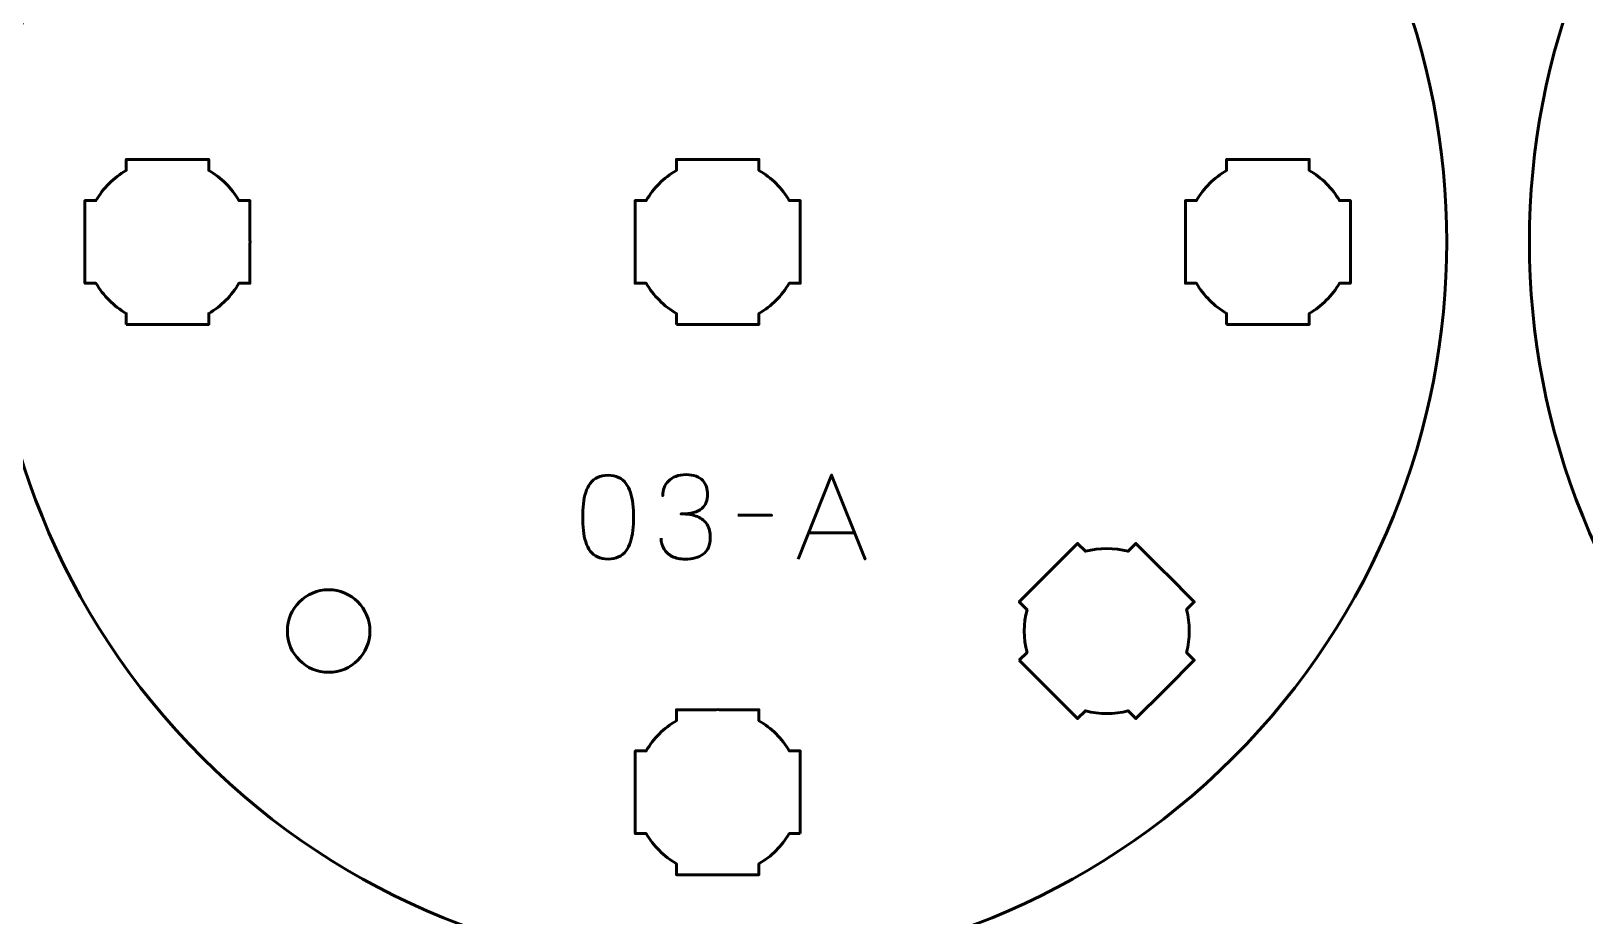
# Model space of a CAD drawing. Header units: centimetres. Extents: x -21 to 0, y -29.7 to 0.
# Drawn here: x -11.3 to -5.65, y -22.5 to -19.28 of the extents above; entities that cross this region are included whole.
import ezdxf

# ---------------------------------------------------------------- set-up
doc = ezdxf.new("R2010")
doc.units = ezdxf.units.CM
doc.header["$MEASUREMENT"] = 0
doc.layers.add('Layer 1', color=7, linetype='Continuous')

msp = doc.modelspace()

# ---------------------------------------------------------------- linework, layer by layer
at = {"layer": 'Layer 1', "color": 1, "lineweight": 53}
msp.add_open_spline([(-21.00003, -29.19995), (-21.00003, -29.19995), (-21.00003, -2.29992), (-21.00003, -2.29992), (-21.00003, -2.29992), (-21.00003, -2.21709), (-20.93286, -2.14992), (-20.85003, -2.14992), (-20.85003, -2.14992), (-20.7672, -2.14992), (-20.70003, -2.08275), (-20.70003, -1.99992), (-20.70003, -1.99992), (-20.70003, -1.91709), (-20.7672, -1.84992), (-20.85003, -1.84992), (-20.85003, -1.84992), (-20.93286, -1.84992), (-21.00003, -1.78275), (-21.00003, -1.69992), (-21.00003, -1.69992), (-21.00003, -1.61709), (-20.93286, -1.54992), (-20.85003, -1.54992), (-20.85003, -1.54992), (-20.7672, -1.54992), (-20.70003, -1.48275), (-20.70003, -1.39992), (-20.70003, -1.39992), (-20.70003, -1.31709), (-20.7672, -1.24992), (-20.85003, -1.24992), (-20.85003, -1.24992), (-20.93286, -1.24992), (-21.00003, -1.18275), (-21.00003, -1.09992), (-21.00003, -1.09992), (-21.00003, -1.09992), (-21.00003, -0.49992), (-21.00003, -0.49992), (-21.00003, -0.49992), (-21.00003, -0.22295), (-20.77694, 0.00004), (-20.49994, 0.00004), (-20.49994, 0.00004), (-20.49994, 0.00004), (-0.50008, 0.00004), (-0.50008, 0.00004), (-0.50008, 0.00004), (-0.22294, 0.00004), (0.00002, -0.22295), (0.00002, -0.49992), (0.00002, -0.49992), (0.00002, -0.49992), (0.00002, -29.19995), (0.00002, -29.19995), (0.00002, -29.19995), (0.00002, -29.47695), (-0.22294, -29.70004), (-0.50008, -29.70004), (-0.50008, -29.70004), (-0.50008, -29.70004), (-20.49994, -29.70004), (-20.49994, -29.70004), (-20.49994, -29.70004), (-20.77694, -29.70004), (-21.00003, -29.47695), (-21.00003, -29.19995)], degree=3, knots=[0, 0, 0, 0, 0.0588235, 0.0588235, 0.0588235, 0.0588235, 0.1176471, 0.1176471, 0.1176471, 0.1176471, 0.1764706, 0.1764706, 0.1764706, 0.1764706, 0.2352941, 0.2352941, 0.2352941, 0.2352941, 0.2941176, 0.2941176, 0.2941176, 0.2941176, 0.3529412, 0.3529412, 0.3529412, 0.3529412, 0.4117647, 0.4117647, 0.4117647, 0.4117647, 0.4705882, 0.4705882, 0.4705882, 0.4705882, 0.5294118, 0.5294118, 0.5294118, 0.5294118, 0.5882353, 0.5882353, 0.5882353, 0.5882353, 0.6470588, 0.6470588, 0.6470588, 0.6470588, 0.7058824, 0.7058824, 0.7058824, 0.7058824, 0.7647059, 0.7647059, 0.7647059, 0.7647059, 0.8235294, 0.8235294, 0.8235294, 0.8235294, 0.8823529, 0.8823529, 0.8823529, 0.8823529, 0.9411765, 0.9411765, 0.9411765, 0.9411765, 1, 1, 1, 1], dxfattribs=at)
at = {"layer": 'Layer 1', "color": 3, "lineweight": 53}
for points in [[(-10.67382, -18.1761), (-9.63912, -17.1414), (-7.96088, -17.1414), (-6.92615, -18.17613), (-6.92615, -18.17613), (-5.89145, -19.21083), (-5.89145, -20.88907), (-6.92615, -21.92377), (-6.92615, -21.92377), (-7.96088, -22.95849), (-9.63912, -22.95849), (-10.67382, -21.92379), (-10.67382, -21.92379), (-11.70855, -20.88907), (-11.70855, -19.21083), (-10.67382, -18.1761)], [(-1.32618, -18.17616), (-0.29148, -19.21086), (-0.29148, -20.8891), (-1.32621, -21.92383), (-1.32621, -21.92383), (-2.36091, -22.95853), (-4.03915, -22.95853), (-5.07385, -21.92383), (-5.07385, -21.92383), (-6.10857, -20.8891), (-6.10857, -19.21086), (-5.07387, -18.17616), (-5.07387, -18.17616), (-4.03915, -17.14143), (-2.36091, -17.14143), (-1.32618, -18.17616)]]:
    msp.add_open_spline(points, degree=3, knots=[0, 0, 0, 0, 0.25, 0.25, 0.25, 0.25, 0.5, 0.5, 0.5, 0.5, 0.75, 0.75, 0.75, 0.75, 1, 1, 1, 1], dxfattribs=at)
at = {"layer": 'Layer 1', "lineweight": 53}
for points, knots in [([(-10.95004, -20.34991), (-10.95004, -20.34991), (-10.95004, -20.30971), (-10.95004, -20.30971), (-10.95004, -20.30971), (-10.99556, -20.28338), (-11.03349, -20.24542), (-11.05982, -20.19991), (-11.05982, -20.19991), (-11.05982, -20.19991), (-11.10004, -20.19991), (-11.10004, -20.19991), (-11.10004, -20.19991), (-11.10004, -20.19991), (-11.10004, -19.89991), (-11.10004, -19.89991), (-11.10004, -19.89991), (-11.10004, -19.89991), (-11.05985, -19.89991), (-11.05985, -19.89991), (-11.05985, -19.89991), (-11.03352, -19.85438), (-10.99557, -19.81639), (-10.95004, -19.79003), (-10.95004, -19.79003), (-10.95004, -19.79003), (-10.95004, -19.74991), (-10.95004, -19.74991), (-10.95004, -19.74991), (-10.95004, -19.74991), (-10.80462, -19.74991), (-10.80462, -19.74991), (-10.80462, -19.74991), (-10.80462, -19.74991), (-10.79997, -19.74985), (-10.79997, -19.74985), (-10.79997, -19.74985), (-10.79997, -19.74985), (-10.79533, -19.74991), (-10.79533, -19.74991), (-10.79533, -19.74991), (-10.79533, -19.74991), (-10.65004, -19.74991), (-10.65004, -19.74991), (-10.65004, -19.74991), (-10.65004, -19.74991), (-10.65004, -19.78998), (-10.65004, -19.78998), (-10.65004, -19.78998), (-10.60447, -19.81633), (-10.56646, -19.85433), (-10.5401, -19.89991), (-10.5401, -19.89991), (-10.5401, -19.89991), (-10.50004, -19.89991), (-10.50004, -19.89991), (-10.50004, -19.89991), (-10.50004, -19.89991), (-10.50004, -20.04319), (-10.50004, -20.04319), (-10.50004, -20.04319), (-10.50004, -20.04319), (-10.49996, -20.04986), (-10.49996, -20.04986), (-10.49996, -20.04986), (-10.49996, -20.04986), (-10.50004, -20.05654), (-10.50004, -20.05654), (-10.50004, -20.05654), (-10.50004, -20.05654), (-10.50004, -20.19991), (-10.50004, -20.19991), (-10.50004, -20.19991), (-10.50004, -20.19991), (-10.54014, -20.19991), (-10.54014, -20.19991), (-10.54014, -20.19991), (-10.5665, -20.24545), (-10.60449, -20.28343), (-10.65004, -20.30976), (-10.65004, -20.30976), (-10.65004, -20.30976), (-10.65004, -20.34991), (-10.65004, -20.34991), (-10.65004, -20.34991), (-10.65004, -20.34991), (-10.95004, -20.34991), (-10.95004, -20.34991)], [0, 0, 0, 0, 0.0454545, 0.0454545, 0.0454545, 0.0454545, 0.0909091, 0.0909091, 0.0909091, 0.0909091, 0.1363636, 0.1363636, 0.1363636, 0.1363636, 0.1818182, 0.1818182, 0.1818182, 0.1818182, 0.2272727, 0.2272727, 0.2272727, 0.2272727, 0.2727273, 0.2727273, 0.2727273, 0.2727273, 0.3181818, 0.3181818, 0.3181818, 0.3181818, 0.3636364, 0.3636364, 0.3636364, 0.3636364, 0.4090909, 0.4090909, 0.4090909, 0.4090909, 0.4545455, 0.4545455, 0.4545455, 0.4545455, 0.5, 0.5, 0.5, 0.5, 0.5454545, 0.5454545, 0.5454545, 0.5454545, 0.5909091, 0.5909091, 0.5909091, 0.5909091, 0.6363636, 0.6363636, 0.6363636, 0.6363636, 0.6818182, 0.6818182, 0.6818182, 0.6818182, 0.7272727, 0.7272727, 0.7272727, 0.7272727, 0.7727273, 0.7727273, 0.7727273, 0.7727273, 0.8181818, 0.8181818, 0.8181818, 0.8181818, 0.8636364, 0.8636364, 0.8636364, 0.8636364, 0.9090909, 0.9090909, 0.9090909, 0.9090909, 0.9545455, 0.9545455, 0.9545455, 0.9545455, 1, 1, 1, 1]), ([(-8.95004, -20.34991), (-8.95004, -20.34991), (-8.95004, -20.30971), (-8.95004, -20.30971), (-8.95004, -20.30971), (-8.99556, -20.28338), (-9.03349, -20.24542), (-9.05982, -20.19991), (-9.05982, -20.19991), (-9.05982, -20.19991), (-9.10004, -20.19991), (-9.10004, -20.19991), (-9.10004, -20.19991), (-9.10004, -20.19991), (-9.10004, -19.89991), (-9.10004, -19.89991), (-9.10004, -19.89991), (-9.10004, -19.89991), (-9.05985, -19.89991), (-9.05985, -19.89991), (-9.05985, -19.89991), (-9.03352, -19.85438), (-8.99557, -19.81639), (-8.95004, -19.79003), (-8.95004, -19.79003), (-8.95004, -19.79003), (-8.95004, -19.74991), (-8.95004, -19.74991), (-8.95004, -19.74991), (-8.95004, -19.74991), (-8.80462, -19.74991), (-8.80462, -19.74991), (-8.80462, -19.74991), (-8.80462, -19.74991), (-8.79997, -19.74985), (-8.79997, -19.74985), (-8.79997, -19.74985), (-8.79997, -19.74985), (-8.79533, -19.74991), (-8.79533, -19.74991), (-8.79533, -19.74991), (-8.79533, -19.74991), (-8.65004, -19.74991), (-8.65004, -19.74991), (-8.65004, -19.74991), (-8.65004, -19.74991), (-8.65004, -19.78998), (-8.65004, -19.78998), (-8.65004, -19.78998), (-8.60447, -19.81633), (-8.56646, -19.85433), (-8.5401, -19.89991), (-8.5401, -19.89991), (-8.5401, -19.89991), (-8.50004, -19.89991), (-8.50004, -19.89991), (-8.50004, -19.89991), (-8.50004, -19.89991), (-8.50004, -20.04319), (-8.50004, -20.04319), (-8.50004, -20.04319), (-8.50004, -20.04319), (-8.49996, -20.04986), (-8.49996, -20.04986), (-8.49996, -20.04986), (-8.49996, -20.04986), (-8.50004, -20.05654), (-8.50004, -20.05654), (-8.50004, -20.05654), (-8.50004, -20.05654), (-8.50004, -20.19991), (-8.50004, -20.19991), (-8.50004, -20.19991), (-8.50004, -20.19991), (-8.54014, -20.19991), (-8.54014, -20.19991), (-8.54014, -20.19991), (-8.5665, -20.24545), (-8.60449, -20.28343), (-8.65004, -20.30976), (-8.65004, -20.30976), (-8.65004, -20.30976), (-8.65004, -20.34991), (-8.65004, -20.34991), (-8.65004, -20.34991), (-8.65004, -20.34991), (-8.95004, -20.34991), (-8.95004, -20.34991)], [0, 0, 0, 0, 0.0454545, 0.0454545, 0.0454545, 0.0454545, 0.0909091, 0.0909091, 0.0909091, 0.0909091, 0.1363636, 0.1363636, 0.1363636, 0.1363636, 0.1818182, 0.1818182, 0.1818182, 0.1818182, 0.2272727, 0.2272727, 0.2272727, 0.2272727, 0.2727273, 0.2727273, 0.2727273, 0.2727273, 0.3181818, 0.3181818, 0.3181818, 0.3181818, 0.3636364, 0.3636364, 0.3636364, 0.3636364, 0.4090909, 0.4090909, 0.4090909, 0.4090909, 0.4545455, 0.4545455, 0.4545455, 0.4545455, 0.5, 0.5, 0.5, 0.5, 0.5454545, 0.5454545, 0.5454545, 0.5454545, 0.5909091, 0.5909091, 0.5909091, 0.5909091, 0.6363636, 0.6363636, 0.6363636, 0.6363636, 0.6818182, 0.6818182, 0.6818182, 0.6818182, 0.7272727, 0.7272727, 0.7272727, 0.7272727, 0.7727273, 0.7727273, 0.7727273, 0.7727273, 0.8181818, 0.8181818, 0.8181818, 0.8181818, 0.8636364, 0.8636364, 0.8636364, 0.8636364, 0.9090909, 0.9090909, 0.9090909, 0.9090909, 0.9545455, 0.9545455, 0.9545455, 0.9545455, 1, 1, 1, 1]), ([(-6.95004, -20.34991), (-6.95004, -20.34991), (-6.95004, -20.30971), (-6.95004, -20.30971), (-6.95004, -20.30971), (-6.99556, -20.28338), (-7.03349, -20.24542), (-7.05982, -20.19991), (-7.05982, -20.19991), (-7.05982, -20.19991), (-7.10004, -20.19991), (-7.10004, -20.19991), (-7.10004, -20.19991), (-7.10004, -20.19991), (-7.10004, -19.89991), (-7.10004, -19.89991), (-7.10004, -19.89991), (-7.10004, -19.89991), (-7.05985, -19.89991), (-7.05985, -19.89991), (-7.05985, -19.89991), (-7.03352, -19.85438), (-6.99557, -19.81639), (-6.95004, -19.79003), (-6.95004, -19.79003), (-6.95004, -19.79003), (-6.95004, -19.74991), (-6.95004, -19.74991), (-6.95004, -19.74991), (-6.95004, -19.74991), (-6.80462, -19.74991), (-6.80462, -19.74991), (-6.80462, -19.74991), (-6.80462, -19.74991), (-6.79997, -19.74985), (-6.79997, -19.74985), (-6.79997, -19.74985), (-6.79997, -19.74985), (-6.79533, -19.74991), (-6.79533, -19.74991), (-6.79533, -19.74991), (-6.79533, -19.74991), (-6.65004, -19.74991), (-6.65004, -19.74991), (-6.65004, -19.74991), (-6.65004, -19.74991), (-6.65004, -19.78998), (-6.65004, -19.78998), (-6.65004, -19.78998), (-6.60447, -19.81633), (-6.56646, -19.85433), (-6.5401, -19.89991), (-6.5401, -19.89991), (-6.5401, -19.89991), (-6.50004, -19.89991), (-6.50004, -19.89991), (-6.50004, -19.89991), (-6.50004, -19.89991), (-6.50004, -20.04319), (-6.50004, -20.04319), (-6.50004, -20.04319), (-6.50004, -20.04319), (-6.49996, -20.04986), (-6.49996, -20.04986), (-6.49996, -20.04986), (-6.49996, -20.04986), (-6.50004, -20.05654), (-6.50004, -20.05654), (-6.50004, -20.05654), (-6.50004, -20.05654), (-6.50004, -20.19991), (-6.50004, -20.19991), (-6.50004, -20.19991), (-6.50004, -20.19991), (-6.54014, -20.19991), (-6.54014, -20.19991), (-6.54014, -20.19991), (-6.5665, -20.24545), (-6.60449, -20.28343), (-6.65004, -20.30976), (-6.65004, -20.30976), (-6.65004, -20.30976), (-6.65004, -20.34991), (-6.65004, -20.34991), (-6.65004, -20.34991), (-6.65004, -20.34991), (-6.95004, -20.34991), (-6.95004, -20.34991)], [0, 0, 0, 0, 0.0454545, 0.0454545, 0.0454545, 0.0454545, 0.0909091, 0.0909091, 0.0909091, 0.0909091, 0.1363636, 0.1363636, 0.1363636, 0.1363636, 0.1818182, 0.1818182, 0.1818182, 0.1818182, 0.2272727, 0.2272727, 0.2272727, 0.2272727, 0.2727273, 0.2727273, 0.2727273, 0.2727273, 0.3181818, 0.3181818, 0.3181818, 0.3181818, 0.3636364, 0.3636364, 0.3636364, 0.3636364, 0.4090909, 0.4090909, 0.4090909, 0.4090909, 0.4545455, 0.4545455, 0.4545455, 0.4545455, 0.5, 0.5, 0.5, 0.5, 0.5454545, 0.5454545, 0.5454545, 0.5454545, 0.5909091, 0.5909091, 0.5909091, 0.5909091, 0.6363636, 0.6363636, 0.6363636, 0.6363636, 0.6818182, 0.6818182, 0.6818182, 0.6818182, 0.7272727, 0.7272727, 0.7272727, 0.7272727, 0.7727273, 0.7727273, 0.7727273, 0.7727273, 0.8181818, 0.8181818, 0.8181818, 0.8181818, 0.8636364, 0.8636364, 0.8636364, 0.8636364, 0.9090909, 0.9090909, 0.9090909, 0.9090909, 0.9545455, 0.9545455, 0.9545455, 0.9545455, 1, 1, 1, 1]), ([(-7.70403, -21.57019), (-7.70403, -21.57019), (-7.6756, -21.54176), (-7.6756, -21.54176), (-7.6756, -21.54176), (-7.68917, -21.49096), (-7.68915, -21.43729), (-7.67559, -21.38649), (-7.67559, -21.38649), (-7.67559, -21.38649), (-7.70403, -21.35806), (-7.70403, -21.35806), (-7.70403, -21.35806), (-7.70403, -21.35806), (-7.49189, -21.14592), (-7.49189, -21.14592), (-7.49189, -21.14592), (-7.49189, -21.14592), (-7.46348, -21.17434), (-7.46348, -21.17434), (-7.46348, -21.17434), (-7.41266, -21.16077), (-7.35897, -21.16074), (-7.30813, -21.17429), (-7.30813, -21.17429), (-7.30813, -21.17429), (-7.27976, -21.14592), (-7.27976, -21.14592), (-7.27976, -21.14592), (-7.27976, -21.14592), (-7.17694, -21.24875), (-7.17694, -21.24875), (-7.17694, -21.24875), (-7.17694, -21.24875), (-7.1736, -21.252), (-7.1736, -21.252), (-7.1736, -21.252), (-7.1736, -21.252), (-7.17037, -21.25532), (-7.17037, -21.25532), (-7.17037, -21.25532), (-7.17037, -21.25532), (-7.06763, -21.35806), (-7.06763, -21.35806), (-7.06763, -21.35806), (-7.06763, -21.35806), (-7.09596, -21.38639), (-7.09596, -21.38639), (-7.09596, -21.38639), (-7.08237, -21.43724), (-7.08237, -21.49099), (-7.09596, -21.54186), (-7.09596, -21.54186), (-7.09596, -21.54186), (-7.06763, -21.57019), (-7.06763, -21.57019), (-7.06763, -21.57019), (-7.06763, -21.57019), (-7.16895, -21.6715), (-7.16895, -21.6715), (-7.16895, -21.6715), (-7.16895, -21.6715), (-7.1736, -21.67627), (-7.1736, -21.67627), (-7.1736, -21.67627), (-7.1736, -21.67627), (-7.17838, -21.68094), (-7.17838, -21.68094), (-7.17838, -21.68094), (-7.17838, -21.68094), (-7.27976, -21.78232), (-7.27976, -21.78232), (-7.27976, -21.78232), (-7.27976, -21.78232), (-7.30812, -21.75396), (-7.30812, -21.75396), (-7.30812, -21.75396), (-7.35896, -21.76753), (-7.41268, -21.76752), (-7.4635, -21.75393), (-7.4635, -21.75393), (-7.4635, -21.75393), (-7.49189, -21.78232), (-7.49189, -21.78232), (-7.49189, -21.78232), (-7.49189, -21.78232), (-7.70403, -21.57019), (-7.70403, -21.57019)], [0, 0, 0, 0, 0.0454545, 0.0454545, 0.0454545, 0.0454545, 0.0909091, 0.0909091, 0.0909091, 0.0909091, 0.1363636, 0.1363636, 0.1363636, 0.1363636, 0.1818182, 0.1818182, 0.1818182, 0.1818182, 0.2272727, 0.2272727, 0.2272727, 0.2272727, 0.2727273, 0.2727273, 0.2727273, 0.2727273, 0.3181818, 0.3181818, 0.3181818, 0.3181818, 0.3636364, 0.3636364, 0.3636364, 0.3636364, 0.4090909, 0.4090909, 0.4090909, 0.4090909, 0.4545455, 0.4545455, 0.4545455, 0.4545455, 0.5, 0.5, 0.5, 0.5, 0.5454545, 0.5454545, 0.5454545, 0.5454545, 0.5909091, 0.5909091, 0.5909091, 0.5909091, 0.6363636, 0.6363636, 0.6363636, 0.6363636, 0.6818182, 0.6818182, 0.6818182, 0.6818182, 0.7272727, 0.7272727, 0.7272727, 0.7272727, 0.7727273, 0.7727273, 0.7727273, 0.7727273, 0.8181818, 0.8181818, 0.8181818, 0.8181818, 0.8636364, 0.8636364, 0.8636364, 0.8636364, 0.9090909, 0.9090909, 0.9090909, 0.9090909, 0.9545455, 0.9545455, 0.9545455, 0.9545455, 1, 1, 1, 1]), ([(-10.21423, -21.31414), (-10.1314, -21.31414), (-10.06423, -21.38131), (-10.06423, -21.46414), (-10.06423, -21.46414), (-10.06423, -21.54697), (-10.1314, -21.61414), (-10.21423, -21.61414), (-10.21423, -21.61414), (-10.29706, -21.61414), (-10.36423, -21.54697), (-10.36423, -21.46414), (-10.36423, -21.46414), (-10.36423, -21.38131), (-10.29706, -21.31414), (-10.21423, -21.31414)], [0, 0, 0, 0, 0.25, 0.25, 0.25, 0.25, 0.5, 0.5, 0.5, 0.5, 0.75, 0.75, 0.75, 0.75, 1, 1, 1, 1]), ([(-8.49997, -22.19992), (-8.49997, -22.19992), (-8.54017, -22.19992), (-8.54017, -22.19992), (-8.54017, -22.19992), (-8.5665, -22.24544), (-8.60446, -22.28337), (-8.64997, -22.3097), (-8.64997, -22.3097), (-8.64997, -22.3097), (-8.64997, -22.34992), (-8.64997, -22.34992), (-8.64997, -22.34992), (-8.64997, -22.34992), (-8.94997, -22.34992), (-8.94997, -22.34992), (-8.94997, -22.34992), (-8.94997, -22.34992), (-8.94997, -22.30973), (-8.94997, -22.30973), (-8.94997, -22.30973), (-8.9955, -22.2834), (-9.03349, -22.24545), (-9.05985, -22.19992), (-9.05985, -22.19992), (-9.05985, -22.19992), (-9.09997, -22.19992), (-9.09997, -22.19992), (-9.09997, -22.19992), (-9.09997, -22.19992), (-9.09997, -22.0545), (-9.09997, -22.0545), (-9.09997, -22.0545), (-9.09997, -22.0545), (-9.10003, -22.04985), (-9.10003, -22.04985), (-9.10003, -22.04985), (-9.10003, -22.04985), (-9.09997, -22.04521), (-9.09997, -22.04521), (-9.09997, -22.04521), (-9.09997, -22.04521), (-9.09997, -21.89992), (-9.09997, -21.89992), (-9.09997, -21.89992), (-9.09997, -21.89992), (-9.0599, -21.89992), (-9.0599, -21.89992), (-9.0599, -21.89992), (-9.03355, -21.85435), (-8.99555, -21.81634), (-8.94997, -21.78998), (-8.94997, -21.78998), (-8.94997, -21.78998), (-8.94997, -21.74992), (-8.94997, -21.74992), (-8.94997, -21.74992), (-8.94997, -21.74992), (-8.80669, -21.74992), (-8.80669, -21.74992), (-8.80669, -21.74992), (-8.80669, -21.74992), (-8.80002, -21.74984), (-8.80002, -21.74984), (-8.80002, -21.74984), (-8.80002, -21.74984), (-8.79334, -21.74992), (-8.79334, -21.74992), (-8.79334, -21.74992), (-8.79334, -21.74992), (-8.64997, -21.74992), (-8.64997, -21.74992), (-8.64997, -21.74992), (-8.64997, -21.74992), (-8.64997, -21.79002), (-8.64997, -21.79002), (-8.64997, -21.79002), (-8.60443, -21.81638), (-8.56645, -21.85437), (-8.54012, -21.89992), (-8.54012, -21.89992), (-8.54012, -21.89992), (-8.49997, -21.89992), (-8.49997, -21.89992), (-8.49997, -21.89992), (-8.49997, -21.89992), (-8.49997, -22.19992), (-8.49997, -22.19992)], [0, 0, 0, 0, 0.0454545, 0.0454545, 0.0454545, 0.0454545, 0.0909091, 0.0909091, 0.0909091, 0.0909091, 0.1363636, 0.1363636, 0.1363636, 0.1363636, 0.1818182, 0.1818182, 0.1818182, 0.1818182, 0.2272727, 0.2272727, 0.2272727, 0.2272727, 0.2727273, 0.2727273, 0.2727273, 0.2727273, 0.3181818, 0.3181818, 0.3181818, 0.3181818, 0.3636364, 0.3636364, 0.3636364, 0.3636364, 0.4090909, 0.4090909, 0.4090909, 0.4090909, 0.4545455, 0.4545455, 0.4545455, 0.4545455, 0.5, 0.5, 0.5, 0.5, 0.5454545, 0.5454545, 0.5454545, 0.5454545, 0.5909091, 0.5909091, 0.5909091, 0.5909091, 0.6363636, 0.6363636, 0.6363636, 0.6363636, 0.6818182, 0.6818182, 0.6818182, 0.6818182, 0.7272727, 0.7272727, 0.7272727, 0.7272727, 0.7727273, 0.7727273, 0.7727273, 0.7727273, 0.8181818, 0.8181818, 0.8181818, 0.8181818, 0.8636364, 0.8636364, 0.8636364, 0.8636364, 0.9090909, 0.9090909, 0.9090909, 0.9090909, 0.9545455, 0.9545455, 0.9545455, 0.9545455, 1, 1, 1, 1])]:
    msp.add_open_spline(points, degree=3, knots=knots, dxfattribs=at)
at = {"layer": 'Layer 1', "color": 5, "lineweight": 53}
for points, knots in [([(-9.00574, -21.12609), (-9.00567, -21.14133), (-9.00214, -21.15459), (-8.99516, -21.16609), (-8.99516, -21.16609), (-8.98817, -21.17752), (-8.97822, -21.18648), (-8.96524, -21.1929), (-8.96524, -21.1929), (-8.95226, -21.19932), (-8.93667, -21.20257), (-8.91853, -21.20271), (-8.91853, -21.20271), (-8.90492, -21.20271), (-8.89257, -21.2013), (-8.88135, -21.19834), (-8.88135, -21.19834), (-8.8702, -21.19537), (-8.86061, -21.19079), (-8.85249, -21.18451), (-8.85249, -21.18451), (-8.84438, -21.17823), (-8.83817, -21.17011), (-8.83373, -21.16024), (-8.83373, -21.16024), (-8.82935, -21.15029), (-8.82717, -21.13836), (-8.8271, -21.12439), (-8.8271, -21.12439), (-8.82702, -21.10577), (-8.83083, -21.09003), (-8.83838, -21.07726), (-8.83838, -21.07726), (-8.84593, -21.06449), (-8.85765, -21.0549), (-8.87338, -21.04834), (-8.87338, -21.04834), (-8.88911, -21.04177), (-8.90929, -21.03846), (-8.93377, -21.03846), (-8.93377, -21.03846), (-8.9155, -21.03853), (-8.90019, -21.03684), (-8.8877, -21.03338), (-8.8877, -21.03338), (-8.87528, -21.02992), (-8.86534, -21.02505), (-8.85786, -21.0187), (-8.85786, -21.0187), (-8.85038, -21.01242), (-8.84495, -21.00494), (-8.8417, -20.99634), (-8.8417, -20.99634), (-8.83838, -20.9878), (-8.83676, -20.97842), (-8.83683, -20.96819), (-8.83683, -20.96819), (-8.83676, -20.95795), (-8.83817, -20.9485), (-8.84099, -20.93975), (-8.84099, -20.93975), (-8.84375, -20.931), (-8.84826, -20.92331), (-8.8544, -20.91675), (-8.8544, -20.91675), (-8.86054, -20.91019), (-8.86865, -20.90504), (-8.8786, -20.90137), (-8.8786, -20.90137), (-8.88862, -20.8977), (-8.90083, -20.89587), (-8.91515, -20.8958), (-8.91515, -20.8958), (-8.9294, -20.89587), (-8.94189, -20.89798), (-8.95247, -20.90208), (-8.95247, -20.90208), (-8.96313, -20.90617), (-8.97187, -20.91174), (-8.97893, -20.91887), (-8.97893, -20.91887), (-8.98591, -20.92599), (-8.99114, -20.93411), (-8.99459, -20.94328), (-8.99459, -20.94328), (-8.99812, -20.95245), (-8.99981, -20.96219), (-8.99981, -20.97242), (-8.99981, -20.97242), (-8.99981, -20.96219), (-8.99812, -20.95245), (-8.99459, -20.94328), (-8.99459, -20.94328), (-8.99114, -20.93411), (-8.98591, -20.92599), (-8.97893, -20.91887), (-8.97893, -20.91887), (-8.97187, -20.91174), (-8.96313, -20.90617), (-8.95247, -20.90208), (-8.95247, -20.90208), (-8.94189, -20.89798), (-8.9294, -20.89587), (-8.91515, -20.8958), (-8.91515, -20.8958), (-8.90083, -20.89587), (-8.88862, -20.8977), (-8.8786, -20.90137), (-8.8786, -20.90137), (-8.86865, -20.90504), (-8.86054, -20.91019), (-8.8544, -20.91675), (-8.8544, -20.91675), (-8.84826, -20.92331), (-8.84375, -20.931), (-8.84099, -20.93975), (-8.84099, -20.93975), (-8.83817, -20.9485), (-8.83676, -20.95795), (-8.83683, -20.96819), (-8.83683, -20.96819), (-8.83676, -20.97842), (-8.83838, -20.9878), (-8.8417, -20.99634), (-8.8417, -20.99634), (-8.84495, -21.00494), (-8.85038, -21.01242), (-8.85786, -21.0187), (-8.85786, -21.0187), (-8.86534, -21.02505), (-8.87528, -21.02992), (-8.8877, -21.03338), (-8.8877, -21.03338), (-8.90019, -21.03684), (-8.9155, -21.03853), (-8.93377, -21.03846), (-8.93377, -21.03846), (-8.90929, -21.03846), (-8.88911, -21.04177), (-8.87338, -21.04834), (-8.87338, -21.04834), (-8.85765, -21.0549), (-8.84593, -21.06449), (-8.83838, -21.07726), (-8.83838, -21.07726), (-8.83083, -21.09003), (-8.82702, -21.10577), (-8.8271, -21.12439), (-8.8271, -21.12439), (-8.82717, -21.13836), (-8.82935, -21.15029), (-8.83373, -21.16024), (-8.83373, -21.16024), (-8.83817, -21.17011), (-8.84438, -21.17823), (-8.85249, -21.18451), (-8.85249, -21.18451), (-8.86061, -21.19079), (-8.8702, -21.19537), (-8.88135, -21.19834), (-8.88135, -21.19834), (-8.89257, -21.2013), (-8.90492, -21.20271), (-8.91853, -21.20271), (-8.91853, -21.20271), (-8.93667, -21.20257), (-8.95226, -21.19932), (-8.96524, -21.1929), (-8.96524, -21.1929), (-8.97822, -21.18648), (-8.98817, -21.17752), (-8.99516, -21.16609), (-8.99516, -21.16609), (-9.00214, -21.15459), (-9.00567, -21.14133), (-9.00574, -21.12609)], [0, 0, 0, 0, 0.0227273, 0.0227273, 0.0227273, 0.0227273, 0.0454545, 0.0454545, 0.0454545, 0.0454545, 0.0681818, 0.0681818, 0.0681818, 0.0681818, 0.0909091, 0.0909091, 0.0909091, 0.0909091, 0.1136364, 0.1136364, 0.1136364, 0.1136364, 0.1363636, 0.1363636, 0.1363636, 0.1363636, 0.1590909, 0.1590909, 0.1590909, 0.1590909, 0.1818182, 0.1818182, 0.1818182, 0.1818182, 0.2045455, 0.2045455, 0.2045455, 0.2045455, 0.2272727, 0.2272727, 0.2272727, 0.2272727, 0.25, 0.25, 0.25, 0.25, 0.2727273, 0.2727273, 0.2727273, 0.2727273, 0.2954545, 0.2954545, 0.2954545, 0.2954545, 0.3181818, 0.3181818, 0.3181818, 0.3181818, 0.3409091, 0.3409091, 0.3409091, 0.3409091, 0.3636364, 0.3636364, 0.3636364, 0.3636364, 0.3863636, 0.3863636, 0.3863636, 0.3863636, 0.4090909, 0.4090909, 0.4090909, 0.4090909, 0.4318182, 0.4318182, 0.4318182, 0.4318182, 0.4545455, 0.4545455, 0.4545455, 0.4545455, 0.4772727, 0.4772727, 0.4772727, 0.4772727, 0.5, 0.5, 0.5, 0.5, 0.5227273, 0.5227273, 0.5227273, 0.5227273, 0.5454545, 0.5454545, 0.5454545, 0.5454545, 0.5681818, 0.5681818, 0.5681818, 0.5681818, 0.5909091, 0.5909091, 0.5909091, 0.5909091, 0.6136364, 0.6136364, 0.6136364, 0.6136364, 0.6363636, 0.6363636, 0.6363636, 0.6363636, 0.6590909, 0.6590909, 0.6590909, 0.6590909, 0.6818182, 0.6818182, 0.6818182, 0.6818182, 0.7045455, 0.7045455, 0.7045455, 0.7045455, 0.7272727, 0.7272727, 0.7272727, 0.7272727, 0.75, 0.75, 0.75, 0.75, 0.7727273, 0.7727273, 0.7727273, 0.7727273, 0.7954545, 0.7954545, 0.7954545, 0.7954545, 0.8181818, 0.8181818, 0.8181818, 0.8181818, 0.8409091, 0.8409091, 0.8409091, 0.8409091, 0.8636364, 0.8636364, 0.8636364, 0.8636364, 0.8863636, 0.8863636, 0.8863636, 0.8863636, 0.9090909, 0.9090909, 0.9090909, 0.9090909, 0.9318182, 0.9318182, 0.9318182, 0.9318182, 0.9545455, 0.9545455, 0.9545455, 0.9545455, 0.9772727, 0.9772727, 0.9772727, 0.9772727, 1, 1, 1, 1]), ([(-9.19835, -21.20271), (-9.18354, -21.20264), (-9.17077, -21.20003), (-9.16011, -21.19495), (-9.16011, -21.19495), (-9.14953, -21.18987), (-9.14071, -21.1826), (-9.13366, -21.17336), (-9.13366, -21.17336), (-9.12667, -21.16405), (-9.12117, -21.15304), (-9.11708, -21.14034), (-9.11708, -21.14034), (-9.11305, -21.12764), (-9.11016, -21.11374), (-9.10854, -21.0985), (-9.10854, -21.0985), (-9.10684, -21.08326), (-9.106, -21.06724), (-9.10607, -21.05031), (-9.10607, -21.05031), (-9.106, -21.03345), (-9.10684, -21.01743), (-9.10854, -21.00226), (-9.10854, -21.00226), (-9.11016, -20.98709), (-9.11305, -20.97312), (-9.11708, -20.96042), (-9.11708, -20.96042), (-9.12117, -20.94779), (-9.12667, -20.93679), (-9.13366, -20.9274), (-9.13366, -20.9274), (-9.14071, -20.91809), (-9.14953, -20.91082), (-9.16011, -20.90574), (-9.16011, -20.90574), (-9.17077, -20.90059), (-9.18354, -20.89798), (-9.19835, -20.89791), (-9.19835, -20.89791), (-9.21317, -20.89798), (-9.22594, -20.90059), (-9.2366, -20.90574), (-9.2366, -20.90574), (-9.24718, -20.91082), (-9.256, -20.91809), (-9.26305, -20.9274), (-9.26305, -20.9274), (-9.27004, -20.93679), (-9.27554, -20.94779), (-9.27963, -20.96042), (-9.27963, -20.96042), (-9.28366, -20.97312), (-9.28655, -20.98709), (-9.28817, -21.00226), (-9.28817, -21.00226), (-9.28986, -21.01743), (-9.29071, -21.03345), (-9.29064, -21.05031), (-9.29064, -21.05031), (-9.29071, -21.06724), (-9.28986, -21.08326), (-9.28817, -21.0985), (-9.28817, -21.0985), (-9.28655, -21.11374), (-9.28366, -21.12764), (-9.27963, -21.14034), (-9.27963, -21.14034), (-9.27554, -21.15304), (-9.27004, -21.16405), (-9.26305, -21.17336), (-9.26305, -21.17336), (-9.256, -21.1826), (-9.24718, -21.18987), (-9.2366, -21.19495), (-9.2366, -21.19495), (-9.22594, -21.20003), (-9.21317, -21.20264), (-9.19835, -21.20271)], [0, 0, 0, 0, 0.05, 0.05, 0.05, 0.05, 0.1, 0.1, 0.1, 0.1, 0.15, 0.15, 0.15, 0.15, 0.2, 0.2, 0.2, 0.2, 0.25, 0.25, 0.25, 0.25, 0.3, 0.3, 0.3, 0.3, 0.35, 0.35, 0.35, 0.35, 0.4, 0.4, 0.4, 0.4, 0.45, 0.45, 0.45, 0.45, 0.5, 0.5, 0.5, 0.5, 0.55, 0.55, 0.55, 0.55, 0.6, 0.6, 0.6, 0.6, 0.65, 0.65, 0.65, 0.65, 0.7, 0.7, 0.7, 0.7, 0.75, 0.75, 0.75, 0.75, 0.8, 0.8, 0.8, 0.8, 0.85, 0.85, 0.85, 0.85, 0.9, 0.9, 0.9, 0.9, 0.95, 0.95, 0.95, 0.95, 1, 1, 1, 1]), ([(-9.19835, -21.20271), (-9.18354, -21.20264), (-9.17077, -21.20003), (-9.16011, -21.19495), (-9.16011, -21.19495), (-9.14953, -21.18987), (-9.14071, -21.1826), (-9.13366, -21.17336), (-9.13366, -21.17336), (-9.12667, -21.16405), (-9.12117, -21.15304), (-9.11708, -21.14034), (-9.11708, -21.14034), (-9.11305, -21.12764), (-9.11016, -21.11374), (-9.10854, -21.0985), (-9.10854, -21.0985), (-9.10684, -21.08326), (-9.106, -21.06724), (-9.10607, -21.05031), (-9.10607, -21.05031), (-9.106, -21.03345), (-9.10684, -21.01743), (-9.10854, -21.00226), (-9.10854, -21.00226), (-9.11016, -20.98709), (-9.11305, -20.97312), (-9.11708, -20.96042), (-9.11708, -20.96042), (-9.12117, -20.94779), (-9.12667, -20.93679), (-9.13366, -20.9274), (-9.13366, -20.9274), (-9.14071, -20.91809), (-9.14953, -20.91082), (-9.16011, -20.90574), (-9.16011, -20.90574), (-9.17077, -20.90059), (-9.18354, -20.89798), (-9.19835, -20.89791), (-9.19835, -20.89791), (-9.21317, -20.89798), (-9.22594, -20.90059), (-9.2366, -20.90574), (-9.2366, -20.90574), (-9.24718, -20.91082), (-9.256, -20.91809), (-9.26305, -20.9274), (-9.26305, -20.9274), (-9.27004, -20.93679), (-9.27554, -20.94779), (-9.27963, -20.96042), (-9.27963, -20.96042), (-9.28366, -20.97312), (-9.28655, -20.98709), (-9.28817, -21.00226), (-9.28817, -21.00226), (-9.28986, -21.01743), (-9.29071, -21.03345), (-9.29064, -21.05031), (-9.29064, -21.05031), (-9.29071, -21.06724), (-9.28986, -21.08326), (-9.28817, -21.0985), (-9.28817, -21.0985), (-9.28655, -21.11374), (-9.28366, -21.12764), (-9.27963, -21.14034), (-9.27963, -21.14034), (-9.27554, -21.15304), (-9.27004, -21.16405), (-9.26305, -21.17336), (-9.26305, -21.17336), (-9.256, -21.1826), (-9.24718, -21.18987), (-9.2366, -21.19495), (-9.2366, -21.19495), (-9.22594, -21.20003), (-9.21317, -21.20264), (-9.19835, -21.20271)], [0, 0, 0, 0, 0.05, 0.05, 0.05, 0.05, 0.1, 0.1, 0.1, 0.1, 0.15, 0.15, 0.15, 0.15, 0.2, 0.2, 0.2, 0.2, 0.25, 0.25, 0.25, 0.25, 0.3, 0.3, 0.3, 0.3, 0.35, 0.35, 0.35, 0.35, 0.4, 0.4, 0.4, 0.4, 0.45, 0.45, 0.45, 0.45, 0.5, 0.5, 0.5, 0.5, 0.55, 0.55, 0.55, 0.55, 0.6, 0.6, 0.6, 0.6, 0.65, 0.65, 0.65, 0.65, 0.7, 0.7, 0.7, 0.7, 0.75, 0.75, 0.75, 0.75, 0.8, 0.8, 0.8, 0.8, 0.85, 0.85, 0.85, 0.85, 0.9, 0.9, 0.9, 0.9, 0.95, 0.95, 0.95, 0.95, 1, 1, 1, 1]), ([(-8.50706, -21.20271), (-8.50706, -21.20271), (-8.38599, -20.89749), (-8.38599, -20.89749), (-8.38599, -20.89749), (-8.38599, -20.89749), (-8.26449, -21.20271), (-8.26449, -21.20271), (-8.26449, -21.20271), (-8.26449, -21.20271), (-8.38599, -20.89749), (-8.38599, -20.89749), (-8.38599, -20.89749), (-8.38599, -20.89749), (-8.50706, -21.20271), (-8.50706, -21.20271)], [0, 0, 0, 0, 0.25, 0.25, 0.25, 0.25, 0.5, 0.5, 0.5, 0.5, 0.75, 0.75, 0.75, 0.75, 1, 1, 1, 1]), ([(-8.72719, -21.04311), (-8.72719, -21.04311), (-8.604, -21.04311), (-8.604, -21.04311), (-8.604, -21.04311), (-8.604, -21.04311), (-8.72719, -21.04311), (-8.72719, -21.04311)], [0, 0, 0, 0, 0.5, 0.5, 0.5, 0.5, 1, 1, 1, 1]), ([(-8.46896, -21.10661), (-8.46896, -21.10661), (-8.30302, -21.10661), (-8.30302, -21.10661), (-8.30302, -21.10661), (-8.30302, -21.10661), (-8.46896, -21.10661), (-8.46896, -21.10661)], [0, 0, 0, 0, 0.5, 0.5, 0.5, 0.5, 1, 1, 1, 1])]:
    msp.add_open_spline(points, degree=3, knots=knots, dxfattribs=at)

doc.saveas('drawing.dxf')
